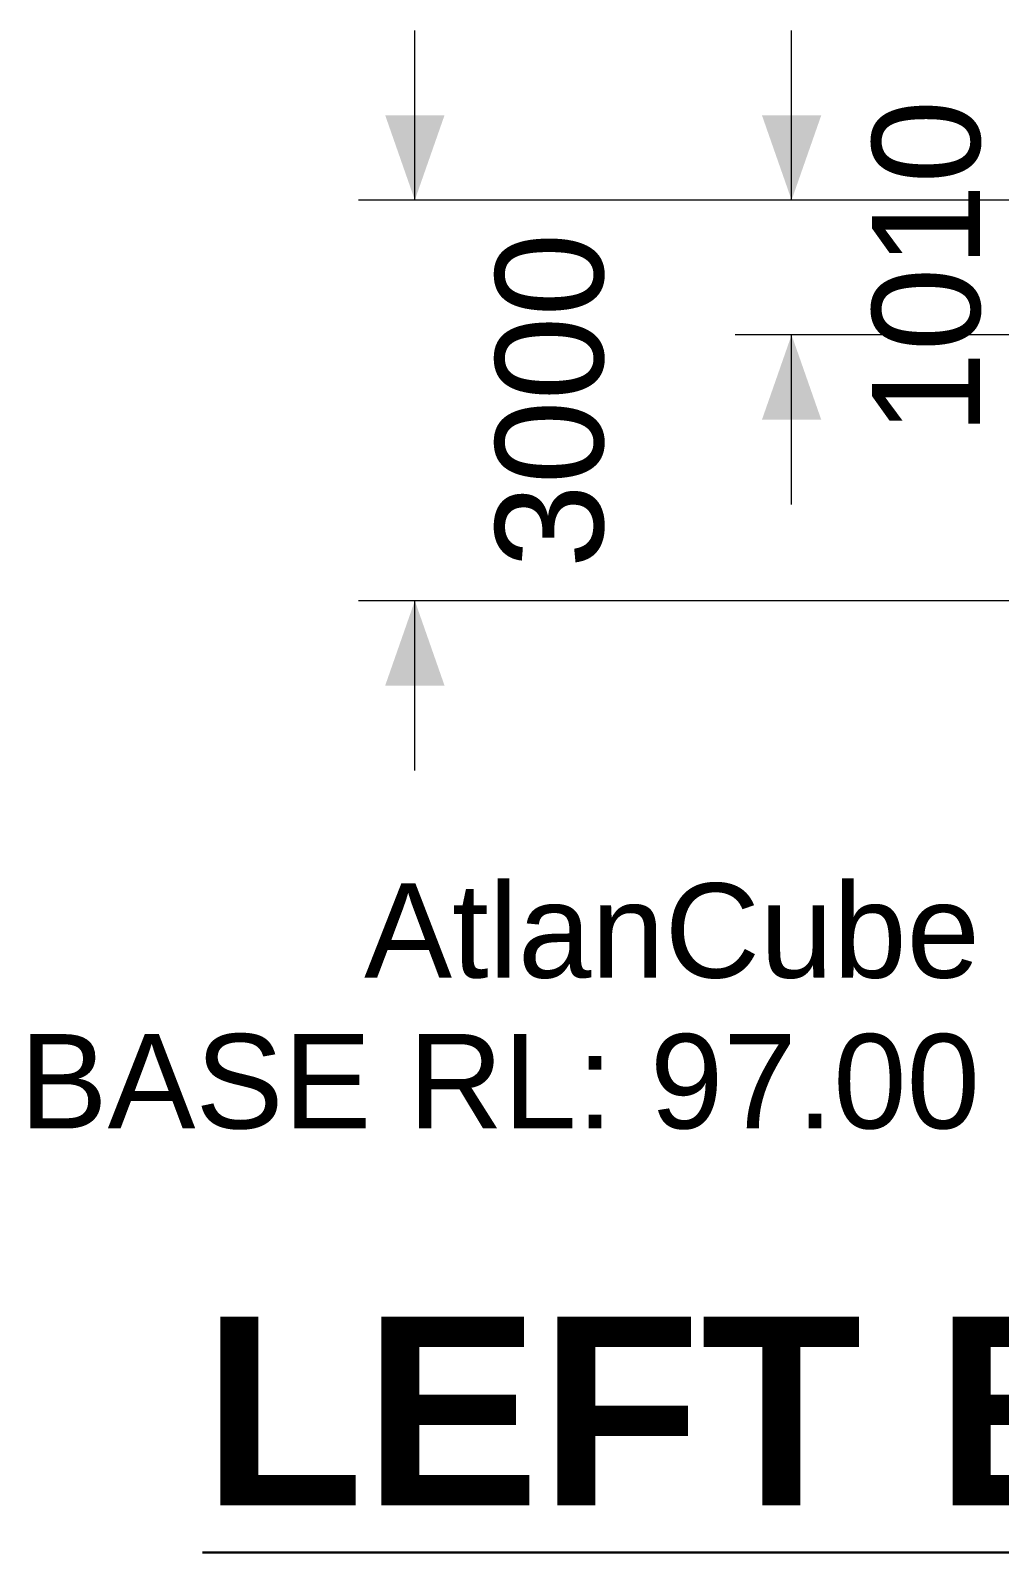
# Model space of a CAD drawing. Header units: millimetres. Extents: x 282 to 167718, y 282 to 525318.
# Drawn here: x 73560 to 80820, y 196656 to 208052 of the extents above; entities that cross this region are included whole.
import ezdxf
from ezdxf.enums import TextEntityAlignment as Align

# ---------------------------------------------------------------- set-up
doc = ezdxf.new("R2010")
doc.units = ezdxf.units.MM
doc.layers.add('ANNOTATIONS', color=7, linetype='Continuous')
doc.layers.add('DIMENSIONS', color=7, linetype='Continuous')
doc.styles.add('ARIAL', font='arial.ttf')
doc.styles.add('ARIAL_BOLD', font='arialbd.ttf')

msp = doc.modelspace()

# ---------------------------------------------------------------- linework, layer by layer
at = {"layer": 'ANNOTATIONS', "lineweight": 30}
msp.add_line((74849.7, 196655.6), (97242.6, 196655.6), dxfattribs=at)
at = {"layer": 'DIMENSIONS', "lineweight": 18}
for p, q in [((76440, 206781.7), (76440, 208051.7)), ((79262.2, 206781.7), (79262.2, 208051.7)), ((84201.1, 206781.7), (76016.7, 206781.7)), ((84201.1, 206781.7), (78838.9, 206781.7)), ((84201.1, 205771.7), (78838.9, 205771.7)), ((79262.2, 204501.7), (79262.2, 205771.7)), ((84201.1, 203781.7), (76016.7, 203781.7)), ((76440, 202511.7), (76440, 203781.7))]:
    msp.add_line(p, q, dxfattribs=at)
at = {"layer": 'DIMENSIONS'}
for points in [[(76440, 206781.7), (76662.3, 207416.7), (76217.8, 207416.7)], [(79262.2, 206781.7), (79484.5, 207416.7), (79040, 207416.7)], [(79262.2, 205771.7), (79040, 205136.7), (79484.5, 205136.7)], [(76440, 203781.7), (76217.8, 203146.7), (76662.3, 203146.7)]]:
    msp.add_solid(points, dxfattribs=at)

# ---------------------------------------------------------------- texts
at = {"layer": 'ANNOTATIONS', "style": 'ARIAL'}
for s, height, p in [('AtlanCube', 707.25, (80673.3, 200959.4)), ('BASE RL: 97.00', 707.249, (80673.3, 199830.6))]:
    msp.add_text(s, height=height, dxfattribs=at).set_placement(p, align=Align.RIGHT)
at = {"layer": 'ANNOTATIONS', "style": 'ARIAL_BOLD'}
msp.add_text('LEFT ELEVATION VIEW', height=1414.498, dxfattribs=at).set_placement((86046.1, 197008.3), align=Align.CENTER)
at = {"layer": 'DIMENSIONS', "style": 'ARIAL'}
for s, p in [('1010', (80673.3, 206276.7)), ('3000', (77851.1, 205281.7))]:
    msp.add_text(s, height=808.28, rotation=90, dxfattribs=at).set_placement(p, align=Align.CENTER)

doc.saveas('drawing.dxf')
